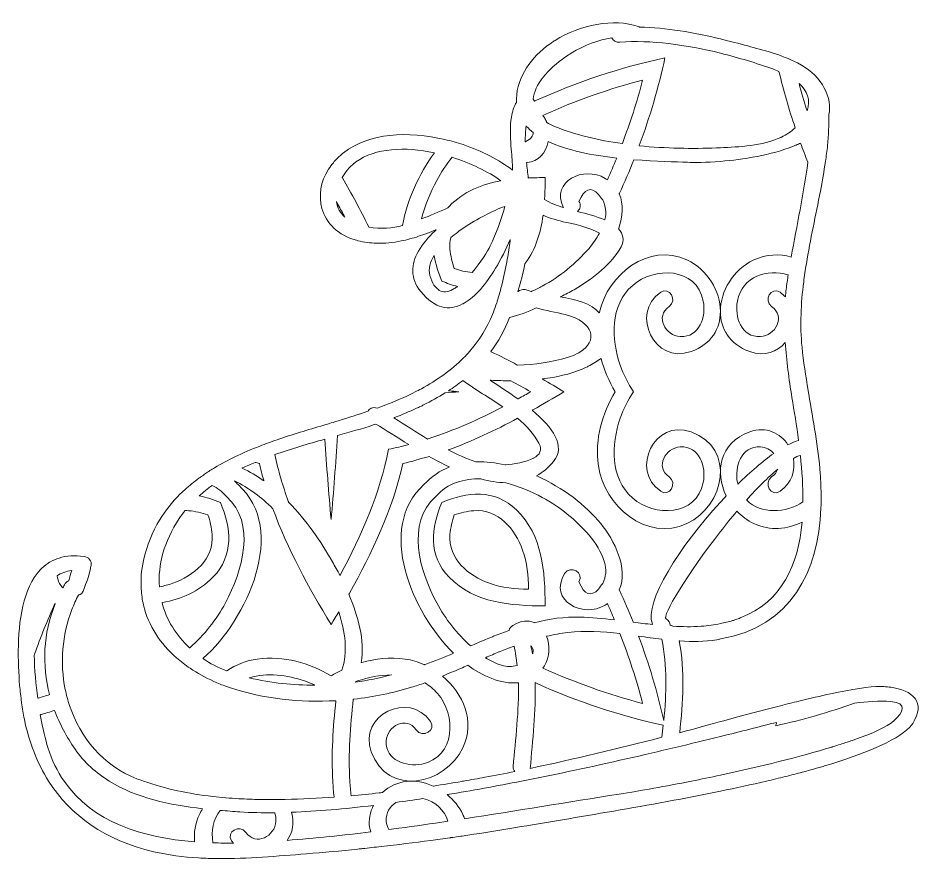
# Model space of a CAD drawing. Header units: inches. Extents: x -812 to 7891, y -3575 to 2748.
# Drawn here: x 4619.2 to 5089.5, y -445.3 to -10.3 of the extents above; entities that cross this region are included whole.
import ezdxf

# ---------------------------------------------------------------- set-up
doc = ezdxf.new("R2010")
doc.units = ezdxf.units.IN
doc.header["$MEASUREMENT"] = 0
doc.layers.add('Layer 1', color=7, linetype='Continuous')

# ---------------------------------------------------------------- blocks, each defined once
blk = doc.blocks.new('block 36')
at = {"layer": 'Layer 1', "lineweight": 0}
for points, knots in [([(4877.07, -264.74), (4865.83, -253.72), (4851.53, -255.36), (4838.44, -260.92), (4832.88, -274.01), (4831.24, -288.3), (4842.26, -299.55), (4855.63, -313.2), (4873.92, -314.22), (4891.97, -314.45), (4891.74, -296.4), (4890.72, -278.11), (4877.07, -264.74)], [0, 0, 0, 0, 1, 1, 1, 2, 2, 2, 3, 3, 3, 4, 4, 4, 4]), ([(4842.68, -277.42), (4842.97, -273.92), (4843.76, -270.58), (4844.88, -267.36), (4848.1, -266.24), (4851.45, -265.45), (4854.94, -265.16), (4867.78, -264.11), (4876.38, -274.72), (4880.26, -285.61), (4882.54, -292.01), (4883.19, -298.91), (4883.36, -305.84), (4876.43, -305.67), (4869.53, -305.02), (4863.13, -302.74), (4852.25, -298.86), (4841.63, -290.26), (4842.68, -277.42)], [0, 0, 0, 0, 1, 1, 1, 2, 2, 2, 3, 3, 3, 4, 4, 4, 5, 5, 5, 6, 6, 6, 6])]:
    blk.add_open_spline(points, degree=3, knots=knots, dxfattribs=at)
blk = doc.blocks.new('block 37')
at = {"layer": 'Layer 1', "lineweight": 0}
for points, knots in [([(5072.52, -356.79), (5070.31, -356.38), (5067.9, -356.13), (5065.31, -356.1), (5059.92, -356.04), (5050.6, -357.58), (5039.67, -359.92), (5034.45, -361.04), (5028.87, -362.33), (5023.15, -363.72), (5020.03, -364.48), (5016.87, -365.27), (5013.72, -366.07), (5002.71, -368.86), (4991.78, -371.81), (4982.61, -374.32), (4972.98, -376.96), (4965.28, -379.11), (4961.56, -380.05), (4963.35, -364.27), (4964.3, -348.19), (4961.31, -332.55), (4961.41, -332.56), (4961.51, -332.56), (4961.61, -332.57), (4968, -332.97), (4974.39, -332.91), (4980.78, -331.93), (4981.26, -331.85), (4981.7, -331.74), (4982.15, -331.64), (4982.3, -331.61), (4982.45, -331.58), (4982.61, -331.55), (5019.49, -325.08), (5033.24, -296.59), (5034.63, -263.84), (5034.83, -259.29), (5034.79, -254.67), (5034.53, -250.01), (5034.46, -248.67), (5034.42, -247.34), (5034.31, -245.99), (5033.21, -232.17), (5030.64, -218.53), (5028.34, -204.85), (5028.23, -204.21), (5028.12, -203.56), (5028.02, -202.91), (5026.78, -195.47), (5025.63, -188.01), (5024.87, -180.51), (5023.73, -169.28), (5024.3, -158.05), (5025.72, -146.83), (5026.12, -143.69), (5026.59, -140.56), (5027.1, -137.42), (5029.15, -124.85), (5031.95, -112.31), (5034.35, -99.82), (5035.34, -94.68), (5036.24, -89.56), (5037, -84.44), (5037.4, -81.73), (5037.78, -79.02), (5038.08, -76.31), (5038.68, -70.85), (5038.69, -65.56), (5038.76, -60.09), (5039.69, -56.09), (5039.01, -51.48), (5036.18, -46.18), (5035.94, -45.72), (5035.71, -45.26), (5035.43, -44.8), (5032.56, -39.92), (5027.9, -36.32), (5022.54, -33.51), (5014.33, -29.21), (5004.48, -26.8), (4996.81, -24.73), (4992.19, -23.48), (4987.44, -22.25), (4982.61, -21.09), (4968.93, -17.82), (4954.59, -15.2), (4940.76, -14.91), (4940.57, -14.82), (4940.44, -14.68), (4940.18, -14.6), (4927.32, -10.34), (4910.21, -13.59), (4897.05, -21.85), (4896.5, -22.19), (4895.96, -22.55), (4895.42, -22.92), (4895.11, -23.13), (4894.81, -23.34), (4894.5, -23.56), (4884.65, -30.51), (4877.53, -40.42), (4877.04, -52.09), (4877.03, -52.39), (4877.06, -52.68), (4877.07, -52.97), (4877.08, -53.28), (4877.08, -53.59), (4877.09, -53.9), (4875.73, -56.04), (4874.92, -58.66), (4874.46, -61.51), (4873.7, -66.19), (4873.89, -71.45), (4874.25, -76.3), (4874.41, -78.44), (4874.59, -80.51), (4874.74, -82.38), (4874.85, -83.66), (4874.94, -84.86), (4874.98, -85.94), (4875.02, -86.85), (4875.04, -87.72), (4875.07, -88.62), (4875.07, -88.74), (4875.08, -88.86), (4875.08, -88.98), (4868.06, -83.61), (4859.1, -79.03), (4849.43, -75.78), (4846.37, -74.75), (4843.23, -73.85), (4840.06, -73.11), (4820.99, -68.62), (4800.71, -69.63), (4787.61, -79.95), (4787.36, -80.15), (4787.11, -80.35), (4786.87, -80.55), (4786.68, -80.71), (4786.5, -80.87), (4786.32, -81.03), (4784.88, -82.26), (4783.55, -83.63), (4782.32, -85.12), (4781.45, -86.17), (4780.62, -87.26), (4779.87, -88.44), (4775.61, -95.12), (4774.63, -102.37), (4776.44, -108.74), (4778.6, -116.39), (4784.79, -122.73), (4794.21, -125.25), (4794.45, -125.31), (4794.67, -125.4), (4794.92, -125.46), (4798.21, -126.26), (4801.42, -126.64), (4804.59, -126.75), (4808.95, -126.89), (4813.2, -126.45), (4817.38, -125.61), (4820.41, -124.99), (4823.42, -124.19), (4826.4, -123.21), (4829.32, -122.25), (4832.22, -121.17), (4835.11, -120), (4835.26, -119.94), (4835.42, -119.88), (4835.57, -119.82), (4835.38, -119.99), (4835.21, -120.17), (4835.02, -120.34), (4831.43, -123.66), (4828.43, -127.19), (4826.37, -130.83), (4822.49, -137.69), (4822.02, -144.92), (4827.56, -151.78), (4834.88, -160.84), (4842.29, -161.81), (4849.19, -158.22), (4849.29, -158.17), (4849.39, -158.12), (4849.48, -158.07), (4849.65, -157.98), (4849.82, -157.88), (4849.98, -157.79), (4852.9, -156.12), (4855.72, -153.65), (4858.39, -150.64), (4861.21, -147.46), (4863.87, -143.71), (4866.3, -139.67), (4869.15, -134.95), (4871.7, -129.86), (4873.85, -124.9), (4873.83, -125.1), (4873.8, -125.31), (4873.77, -125.51), (4873.39, -128.66), (4872.89, -131.8), (4872.35, -134.96), (4871.61, -139.22), (4870.72, -143.5), (4869.64, -147.82), (4868.9, -150.8), (4868.08, -153.8), (4867.15, -156.84), (4867.07, -157.1), (4866.97, -157.34), (4866.89, -157.6), (4865.81, -160.97), (4864.56, -164.15), (4863.12, -167.15), (4861.01, -171.53), (4858.51, -175.5), (4855.72, -179.16), (4853.83, -181.63), (4851.81, -183.95), (4849.65, -186.12), (4843.33, -192.48), (4835.93, -197.66), (4827.85, -202.03), (4826.77, -202.61), (4825.69, -203.18), (4824.6, -203.73), (4823.18, -204.46), (4821.74, -205.17), (4820.27, -205.84), (4815.33, -208.13), (4810.21, -210.18), (4804.99, -212.08), (4803.88, -211.67), (4802.84, -211.74), (4801.98, -212.11), (4801.91, -212.14), (4801.83, -212.18), (4801.76, -212.23), (4801.12, -212.56), (4800.6, -213.07), (4800.26, -213.69), (4800.24, -213.71), (4800.23, -213.73), (4800.22, -213.75), (4795.18, -215.47), (4790.09, -217.06), (4785, -218.6), (4782.47, -219.37), (4779.95, -220.13), (4777.44, -220.88), (4769.11, -223.36), (4760.91, -225.79), (4753.18, -228.45), (4750.18, -229.48), (4747.19, -230.59), (4744.23, -231.74), (4739.84, -233.45), (4735.52, -235.3), (4731.32, -237.33), (4727.73, -239.07), (4724.24, -240.94), (4720.88, -242.96), (4719.25, -243.93), (4717.65, -244.95), (4716.09, -246), (4715.4, -246.46), (4714.72, -246.94), (4714.04, -247.42), (4713.8, -247.57), (4713.57, -247.74), (4713.34, -247.92), (4712.75, -248.34), (4712.17, -248.77), (4711.6, -249.2), (4711.47, -249.29), (4711.34, -249.39), (4711.22, -249.5), (4710.61, -249.96), (4710.01, -250.42), (4709.42, -250.9), (4709.32, -250.99), (4709.22, -251.07), (4709.12, -251.15), (4708.6, -251.56), (4708.09, -251.99), (4707.59, -252.42), (4706.83, -253.07), (4706.09, -253.72), (4705.37, -254.39), (4705, -254.72), (4704.64, -255.06), (4704.29, -255.4), (4703.84, -255.81), (4703.39, -256.24), (4702.95, -256.68), (4698.92, -260.68), (4695.35, -265.12), (4692.36, -270.05), (4688.62, -276.18), (4685.74, -283.05), (4684.04, -290.86), (4682.92, -296.04), (4682.61, -300.96), (4682.89, -305.66), (4683.05, -308.5), (4683.42, -311.27), (4684.05, -313.92), (4686.59, -324.73), (4692.76, -333.93), (4701.18, -341.31), (4703.37, -343.23), (4705.69, -345.04), (4708.16, -346.7), (4711.99, -349.29), (4716.13, -351.56), (4720.49, -353.5), (4722.6, -354.44), (4724.74, -355.33), (4726.93, -356.12), (4727.64, -356.37), (4728.38, -356.58), (4729.1, -356.82), (4746.08, -362.54), (4765.02, -364.53), (4783.62, -363.46), (4782.13, -377.27), (4781.22, -391.22), (4782.03, -405.09), (4782.18, -407.79), (4782.38, -410.49), (4782.68, -413.18), (4782.68, -413.21), (4782.69, -413.23), (4782.71, -413.25), (4782.72, -413.27), (4782.74, -413.29), (4782.74, -413.32), (4774.47, -413.9), (4765.97, -414.35), (4757.39, -414.53), (4753.05, -414.63), (4748.69, -414.65), (4744.32, -414.57), (4740.68, -414.51), (4737.03, -414.37), (4733.39, -414.17), (4728.87, -413.92), (4724.37, -413.55), (4719.91, -413.04), (4707.57, -411.64), (4695.51, -409.14), (4684.14, -405.09), (4682.98, -404.68), (4681.82, -404.28), (4680.68, -403.84), (4662.94, -396.92), (4651.31, -382.59), (4645.79, -365.95), (4644.89, -363.24), (4644.13, -360.49), (4643.56, -357.67), (4640.79, -344.01), (4641.91, -329.42), (4646.98, -316.34), (4647.98, -313.77), (4649.08, -311.24), (4650.39, -308.8), (4650.44, -308.79), (4650.5, -308.78), (4650.55, -308.76), (4650.84, -308.7), (4651.11, -308.6), (4651.36, -308.46), (4651.41, -308.44), (4651.46, -308.41), (4651.51, -308.38), (4652.07, -308.05), (4652.53, -307.54), (4652.82, -306.8), (4654.94, -301.31), (4655.38, -300.2), (4656.44, -295.69), (4656.6, -295.01), (4656.77, -294.26), (4656.97, -293.4), (4657.47, -291.22), (4655.4, -289.07), (4653.33, -288.81), (4648.37, -288.16), (4644.13, -288.52), (4640.47, -289.65), (4638.75, -290.18), (4637.14, -290.89), (4635.67, -291.75), (4635.52, -291.83), (4635.38, -291.92), (4635.24, -292.01), (4635.03, -292.14), (4634.82, -292.28), (4634.62, -292.42), (4634.58, -292.44), (4634.55, -292.46), (4634.53, -292.48), (4633.09, -293.43), (4631.78, -294.56), (4630.58, -295.83), (4621.71, -305.27), (4619.36, -322.29), (4619.25, -337.74), (4619.2, -345.1), (4619.65, -352.1), (4620.16, -357.75), (4620.29, -359.24), (4620.5, -360.68), (4620.68, -362.14), (4620.77, -362.95), (4620.85, -363.77), (4620.96, -364.57), (4621.36, -367.44), (4621.83, -370.26), (4622.4, -373.01), (4624.89, -385.01), (4629.07, -395.75), (4634.98, -405.09), (4646.33, -422.99), (4664.15, -435.65), (4689.34, -441.6), (4696.93, -443.39), (4704.7, -444.33), (4712.54, -444.8), (4715.88, -445.01), (4719.23, -445.13), (4722.59, -445.15), (4737.95, -445.29), (4753.44, -443.88), (4768.36, -442.71), (4777.28, -442.01), (4786.18, -441.17), (4795.06, -440.24), (4795.83, -440.16), (4796.61, -440.08), (4797.39, -439.99), (4800.61, -439.65), (4803.82, -439.29), (4807.04, -438.93), (4815.62, -437.96), (4824.19, -436.9), (4832.75, -435.75), (4836.03, -435.3), (4839.31, -434.86), (4842.59, -434.39), (4842.79, -434.36), (4843, -434.33), (4843.2, -434.31), (4843.53, -434.27), (4843.85, -434.22), (4844.18, -434.17), (4846.75, -433.8), (4849.32, -433.45), (4851.89, -433.06), (4860.16, -431.82), (4868.42, -430.52), (4876.69, -429.11), (4907.02, -423.99), (4946.29, -417.76), (4982.61, -410.29), (4990.75, -408.62), (4998.73, -406.89), (5006.44, -405.09), (5009.75, -404.32), (5013.01, -403.53), (5016.2, -402.73), (5019.2, -401.98), (5022.14, -401.22), (5025.02, -400.46), (5026.01, -400.2), (5026.99, -399.93), (5027.97, -399.67), (5029.92, -399.13), (5031.84, -398.59), (5033.72, -398.05), (5034.67, -397.78), (5035.6, -397.51), (5036.52, -397.23), (5056.86, -391.2), (5072.85, -384.55), (5080.66, -377.25), (5089.45, -366.03), (5083.93, -358.93), (5072.52, -356.79)], [0, 0, 0, 0, 1, 1, 1, 2, 2, 2, 3, 3, 3, 4, 4, 4, 5, 5, 5, 6, 6, 6, 7, 7, 7, 8, 8, 8, 9, 9, 9, 10, 10, 10, 11, 11, 11, 12, 12, 12, 13, 13, 13, 14, 14, 14, 15, 15, 15, 16, 16, 16, 17, 17, 17, 18, 18, 18, 19, 19, 19, 20, 20, 20, 21, 21, 21, 22, 22, 22, 23, 23, 23, 24, 24, 24, 25, 25, 25, 26, 26, 26, 27, 27, 27, 28, 28, 28, 29, 29, 29, 30, 30, 30, 31, 31, 31, 32, 32, 32, 33, 33, 33, 34, 34, 34, 35, 35, 35, 36, 36, 36, 37, 37, 37, 38, 38, 38, 39, 39, 39, 40, 40, 40, 41, 41, 41, 42, 42, 42, 43, 43, 43, 44, 44, 44, 45, 45, 45, 46, 46, 46, 47, 47, 47, 48, 48, 48, 49, 49, 49, 50, 50, 50, 51, 51, 51, 52, 52, 52, 53, 53, 53, 54, 54, 54, 55, 55, 55, 56, 56, 56, 57, 57, 57, 58, 58, 58, 59, 59, 59, 60, 60, 60, 61, 61, 61, 62, 62, 62, 63, 63, 63, 64, 64, 64, 65, 65, 65, 66, 66, 66, 67, 67, 67, 68, 68, 68, 69, 69, 69, 70, 70, 70, 71, 71, 71, 72, 72, 72, 73, 73, 73, 74, 74, 74, 75, 75, 75, 76, 76, 76, 77, 77, 77, 78, 78, 78, 79, 79, 79, 80, 80, 80, 81, 81, 81, 82, 82, 82, 83, 83, 83, 84, 84, 84, 85, 85, 85, 86, 86, 86, 87, 87, 87, 88, 88, 88, 89, 89, 89, 90, 90, 90, 91, 91, 91, 92, 92, 92, 93, 93, 93, 94, 94, 94, 95, 95, 95, 96, 96, 96, 97, 97, 97, 98, 98, 98, 99, 99, 99, 100, 100, 100, 101, 101, 101, 102, 102, 102, 103, 103, 103, 104, 104, 104, 105, 105, 105, 106, 106, 106, 107, 107, 107, 108, 108, 108, 109, 109, 109, 110, 110, 110, 111, 111, 111, 112, 112, 112, 113, 113, 113, 114, 114, 114, 115, 115, 115, 116, 116, 116, 117, 117, 117, 118, 118, 118, 119, 119, 119, 120, 120, 120, 121, 121, 121, 122, 122, 122, 123, 123, 123, 124, 124, 124, 125, 125, 125, 126, 126, 126, 127, 127, 127, 128, 128, 128, 129, 129, 129, 130, 130, 130, 131, 131, 131, 132, 132, 132, 133, 133, 133, 134, 134, 134, 135, 135, 135, 136, 136, 136, 137, 137, 137, 138, 138, 138, 139, 139, 139, 140, 140, 140, 141, 141, 141, 142, 142, 142, 143, 143, 143, 144, 144, 144, 145, 145, 145, 146, 146, 146, 147, 147, 147, 148, 148, 148, 149, 149, 149, 150, 150, 150, 151, 151, 151, 152, 152, 152, 153, 153, 153, 154, 154, 154, 155, 155, 155, 156, 156, 156, 157, 157, 157, 158, 158, 158, 159, 159, 159, 160, 160, 160, 161, 161, 161, 162, 162, 162, 163, 163, 163, 164, 164, 164, 164]), ([(4902.52, -30.34), (4903.47, -29.68), (4904.44, -29.05), (4905.42, -28.45), (4912.16, -24.34), (4919.68, -21.38), (4926.45, -20.57), (4927.13, -21.93), (4928.57, -22.95), (4930.63, -22.77), (4946.38, -21.49), (4965.08, -24.15), (4982.61, -28.45), (4992.21, -30.81), (5001.48, -33.65), (5009.7, -36.62), (5010.8, -37.01), (5011.87, -37.44), (5012.92, -37.88), (5015.28, -47.74), (5018.07, -57.47), (5021.32, -67.06), (5019.26, -69.02), (5016.84, -70.6), (5014.19, -71.87), (5014.08, -71.92), (5013.97, -71.97), (5013.85, -72.02), (5004.43, -76.4), (4992.2, -76.97), (4982.61, -77.36), (4981.93, -77.39), (4981.25, -77.41), (4980.6, -77.44), (4968.22, -77.97), (4954.37, -77.75), (4940.59, -76.35), (4940.61, -76.31), (4940.62, -76.26), (4940.64, -76.22), (4946.14, -61.42), (4950.58, -46.27), (4953.93, -30.84), (4930.79, -35.86), (4908.32, -43.35), (4886.67, -53.14), (4886.58, -53.18), (4886.48, -53.22), (4886.39, -53.26), (4886.22, -52.92), (4886, -52.61), (4885.72, -52.31), (4886.31, -44.86), (4893.38, -36.59), (4902.52, -30.34)], [0, 0, 0, 0, 1, 1, 1, 2, 2, 2, 3, 3, 3, 4, 4, 4, 5, 5, 5, 6, 6, 6, 7, 7, 7, 8, 8, 8, 9, 9, 9, 10, 10, 10, 11, 11, 11, 12, 12, 12, 13, 13, 13, 14, 14, 14, 15, 15, 15, 16, 16, 16, 17, 17, 17, 18, 18, 18, 18]), ([(4891.51, -61.78), (4891.27, -61.38), (4891.01, -61.01), (4890.75, -60.64), (4907.46, -53.08), (4924.72, -46.99), (4942.39, -42.38), (4939.49, -53.48), (4935.94, -64.4), (4931.88, -75.14), (4931.86, -75.18), (4931.85, -75.22), (4931.83, -75.26), (4919.42, -73.49), (4907.34, -70.69), (4896.78, -66.33), (4895.26, -65.71), (4893.93, -65.03), (4892.75, -64.31), (4892.69, -64.17), (4892.63, -64.02), (4892.57, -63.88), (4892.27, -63.17), (4891.93, -62.46), (4891.51, -61.78)], [0, 0, 0, 0, 1, 1, 1, 2, 2, 2, 3, 3, 3, 4, 4, 4, 5, 5, 5, 6, 6, 6, 7, 7, 7, 8, 8, 8, 8]), ([(5027.44, -58.2), (5025.96, -53.53), (5024.58, -48.83), (5023.32, -44.1), (5027.52, -47.88), (5029.52, -52.55), (5027.44, -58.2)], [0, 0, 0, 0, 1, 1, 1, 2, 2, 2, 2]), ([(4885.73, -69.48), (4885.77, -71.21), (4884.5, -72.77), (4881.92, -74.2), (4881.84, -74.25), (4881.75, -74.29), (4881.67, -74.34), (4881.63, -71.39), (4881.73, -68.58), (4882.06, -66.08), (4882.13, -66.16), (4882.2, -66.24), (4882.28, -66.31), (4883.29, -67.44), (4884.46, -68.49), (4885.73, -69.48)], [0, 0, 0, 0, 1, 1, 1, 2, 2, 2, 3, 3, 3, 4, 4, 4, 5, 5, 5, 5]), ([(4924.13, -94.02), (4923.76, -93.76), (4923.38, -93.5), (4922.98, -93.26), (4911.98, -86.46), (4894.76, -94.83), (4901.29, -108.08), (4901.33, -108.17), (4901.38, -108.25), (4901.42, -108.34), (4897.94, -107.26), (4894.61, -105.95), (4891.6, -104.14), (4891.61, -104.04), (4891.61, -103.94), (4891.62, -103.84), (4891.84, -100.18), (4891.93, -96.48), (4891.97, -92.79), (4889.14, -92.83), (4886.29, -92.9), (4883.47, -93.02), (4883.38, -93.02), (4883.29, -93.03), (4883.2, -93.03), (4882.88, -90.41), (4882.57, -87.7), (4882.31, -84.96), (4882.31, -84.96), (4882.58, -84.96), (4882.58, -84.96), (4888.27, -84.83), (4892.33, -80), (4893.53, -74.15), (4903.4, -78.8), (4916.4, -81.31), (4928.95, -82.72), (4927.41, -86.51), (4925.82, -90.28), (4924.13, -94.02)], [0, 0, 0, 0, 1, 1, 1, 2, 2, 2, 3, 3, 3, 4, 4, 4, 5, 5, 5, 6, 6, 6, 7, 7, 7, 8, 8, 8, 9, 9, 9, 10, 10, 10, 11, 11, 11, 12, 12, 12, 13, 13, 13, 13]), ([(5021.82, -75.97), (5022.59, -75.64), (5023.35, -75.29), (5024.09, -74.94), (5024.09, -74.94), (5024.1, -74.95), (5024.1, -74.95), (5025.3, -78.26), (5026.58, -81.55), (5027.9, -84.84), (5025.7, -101.3), (5022.17, -117.56), (5019.27, -133.94), (5013.1, -132.16), (5006.42, -132.37), (4999.89, -135.45), (4989.23, -140.46), (4982.61, -151.62), (4982.61, -162.08), (4982.61, -170.77), (4987.18, -178.99), (4997.78, -182.82), (5005.45, -185.58), (5012.03, -182.92), (5016.17, -178.07), (5016.79, -187.56), (5018.09, -197.03), (5019.67, -206.6), (5020.81, -213.59), (5022.05, -221.1), (5023.07, -228.82), (5023.08, -228.84), (5023.08, -228.85), (5023.08, -228.87), (5021.42, -229.28), (5019.57, -230.05), (5017.6, -231.05), (5017.6, -231.05), (5017.6, -231.04), (5017.6, -231.04), (5013.65, -225.04), (5006.39, -221.32), (4997.78, -224.43), (4982.09, -230.09), (4979.66, -245.35), (4985.64, -257.55), (4984.62, -258.62), (4983.61, -259.7), (4982.61, -260.8), (4961.67, -283.67), (4943.01, -312.25), (4947.43, -323.91), (4947.44, -323.96), (4947.46, -324.01), (4947.48, -324.06), (4944.15, -323.7), (4940.83, -323.28), (4937.5, -322.86), (4937.48, -322.81), (4937.46, -322.76), (4937.44, -322.71), (4935.23, -317.2), (4932.88, -311.73), (4930.37, -306.33), (4930.33, -306.24), (4930.28, -306.17), (4930.23, -306.09), (4935.2, -295.22), (4927.75, -280.43), (4920.69, -271.74), (4913.16, -262.47), (4901, -253.23), (4887.57, -247.09), (4887.55, -247.08), (4887.53, -247.07), (4887.51, -247.06), (4890.66, -245.33), (4893.6, -242.96), (4896.25, -239.75), (4902.85, -231.77), (4895.7, -222.03), (4885.26, -213.19), (4885.34, -213.14), (4885.43, -213.1), (4885.51, -213.05), (4890.93, -209.99), (4896.3, -206.85), (4901.61, -203.62), (4897.91, -201.38), (4894.18, -199.17), (4890.44, -197), (4897.7, -196.13), (4904.74, -194.55), (4911.02, -191.89), (4911.52, -191.68), (4912.02, -191.47), (4912.5, -191.25), (4913.07, -190.99), (4913.63, -190.72), (4914.19, -190.44), (4916.54, -189.25), (4918.76, -187.89), (4920.83, -186.34), (4920.84, -186.36), (4920.84, -186.38), (4920.85, -186.4), (4922.44, -192.43), (4924.95, -198.16), (4928.1, -203.62), (4921.47, -215.13), (4917.56, -227.77), (4919.46, -241.96), (4922.2, -262.4), (4944.51, -281.59), (4965.33, -271.8), (4984.85, -262.62), (4990.81, -232.86), (4967.44, -224.43), (4948.38, -217.56), (4935.74, -243.97), (4951.75, -255.12), (4956.3, -258.29), (4960.59, -250.85), (4956.08, -247.71), (4948.64, -242.53), (4954.15, -232.61), (4961.85, -232.18), (4971.85, -231.63), (4975.38, -242.59), (4973.77, -250.5), (4970.16, -268.26), (4948.33, -268.42), (4937.22, -258.66), (4925.29, -248.19), (4926.13, -231.03), (4930.79, -217.33), (4932.44, -212.48), (4934.83, -207.94), (4937.64, -203.62), (4934.83, -199.31), (4932.44, -194.76), (4930.79, -189.92), (4926.13, -176.22), (4925.29, -159.05), (4937.22, -148.59), (4948.33, -138.83), (4970.16, -138.98), (4973.77, -156.74), (4975.38, -164.66), (4971.85, -175.62), (4961.85, -175.07), (4954.15, -174.64), (4948.64, -164.72), (4956.08, -159.54), (4960.59, -156.4), (4956.3, -148.96), (4951.75, -152.13), (4935.74, -163.27), (4948.38, -189.69), (4967.44, -182.82), (4978.04, -178.99), (4982.61, -170.77), (4982.61, -162.08), (4982.61, -151.62), (4975.99, -140.46), (4965.33, -135.45), (4945.49, -126.11), (4924.33, -143.13), (4920.02, -162.44), (4919.99, -162.58), (4919.96, -162.73), (4919.93, -162.87), (4915.85, -157.81), (4907.75, -155.92), (4899.65, -154.57), (4899.75, -154.52), (4899.84, -154.48), (4899.94, -154.43), (4901.15, -153.86), (4902.35, -153.27), (4903.55, -152.64), (4904.67, -152.06), (4905.78, -151.46), (4906.87, -150.83), (4917.12, -144.99), (4926.34, -137.28), (4931.26, -128.72), (4933.24, -125.25), (4932.19, -121.87), (4929.92, -119.29), (4929.96, -119.17), (4930, -119.05), (4930.04, -118.93), (4932.1, -112.85), (4932.68, -106.52), (4930.23, -101.16), (4930.28, -101.08), (4930.33, -101.01), (4930.37, -100.92), (4933.03, -95.19), (4935.51, -89.4), (4937.84, -83.56), (4949.34, -84.45), (4959.64, -84.61), (4965.53, -84.92), (4969.16, -85.1), (4975.34, -85), (4982.61, -84.41), (4994.38, -83.45), (5008.98, -81.15), (5020.41, -76.55), (5020.88, -76.36), (5021.35, -76.17), (5021.82, -75.97)], [0, 0, 0, 0, 1, 1, 1, 2, 2, 2, 3, 3, 3, 4, 4, 4, 5, 5, 5, 6, 6, 6, 7, 7, 7, 8, 8, 8, 9, 9, 9, 10, 10, 10, 11, 11, 11, 12, 12, 12, 13, 13, 13, 14, 14, 14, 15, 15, 15, 16, 16, 16, 17, 17, 17, 18, 18, 18, 19, 19, 19, 20, 20, 20, 21, 21, 21, 22, 22, 22, 23, 23, 23, 24, 24, 24, 25, 25, 25, 26, 26, 26, 27, 27, 27, 28, 28, 28, 29, 29, 29, 30, 30, 30, 31, 31, 31, 32, 32, 32, 33, 33, 33, 34, 34, 34, 35, 35, 35, 36, 36, 36, 37, 37, 37, 38, 38, 38, 39, 39, 39, 40, 40, 40, 41, 41, 41, 42, 42, 42, 43, 43, 43, 44, 44, 44, 45, 45, 45, 46, 46, 46, 47, 47, 47, 48, 48, 48, 49, 49, 49, 50, 50, 50, 51, 51, 51, 52, 52, 52, 53, 53, 53, 54, 54, 54, 55, 55, 55, 56, 56, 56, 57, 57, 57, 58, 58, 58, 59, 59, 59, 60, 60, 60, 61, 61, 61, 62, 62, 62, 63, 63, 63, 64, 64, 64, 65, 65, 65, 66, 66, 66, 67, 67, 67, 68, 68, 68, 69, 69, 69, 70, 70, 70, 71, 71, 71, 71]), ([(4793.16, -85.39), (4793.19, -85.37), (4793.22, -85.34), (4793.25, -85.32), (4793.5, -85.12), (4793.75, -84.92), (4794.01, -84.74), (4803.99, -77.39), (4819.48, -76.79), (4834.63, -79.96), (4826.73, -90.95), (4820.34, -104.46), (4818.15, -117.61), (4818.15, -117.64), (4818.14, -117.66), (4818.14, -117.69), (4813.2, -119.08), (4806.72, -119.47), (4800.72, -118.5), (4800.69, -118.43), (4800.65, -118.37), (4800.62, -118.3), (4796.41, -109.7), (4791.83, -101.25), (4786.97, -92.94), (4786.95, -92.9), (4786.92, -92.86), (4786.9, -92.82), (4788.54, -89.85), (4790.66, -87.39), (4793.16, -85.39)], [0, 0, 0, 0, 1, 1, 1, 2, 2, 2, 3, 3, 3, 4, 4, 4, 5, 5, 5, 6, 6, 6, 7, 7, 7, 8, 8, 8, 9, 9, 9, 10, 10, 10, 10]), ([(4842.26, -107.7), (4842.01, -107.96), (4841.8, -108.21), (4841.56, -108.47), (4841.54, -108.49), (4841.52, -108.52), (4841.5, -108.54), (4837.01, -110.52), (4832.52, -112.45), (4827.97, -114.22), (4827.97, -114.21), (4827.98, -114.19), (4827.98, -114.18), (4829.76, -107.1), (4832.67, -100.21), (4835.79, -94.38), (4838.08, -90.1), (4840.78, -86.1), (4843.76, -82.33), (4853.37, -85.31), (4862.33, -89.63), (4869.02, -94.47), (4859.14, -96.24), (4849.9, -99.91), (4842.26, -107.7)], [0, 0, 0, 0, 1, 1, 1, 2, 2, 2, 3, 3, 3, 4, 4, 4, 5, 5, 5, 6, 6, 6, 7, 7, 7, 8, 8, 8, 8]), ([(4922.8, -114.69), (4918.35, -112.83), (4913.49, -111.61), (4908.66, -110.36), (4908.72, -110.31), (4908.78, -110.25), (4908.84, -110.19), (4910.08, -108.98), (4910.61, -107.14), (4909.43, -105.22), (4912.2, -98.49), (4915.57, -97.25), (4919.54, -101.51), (4920.27, -102.47), (4920.99, -103.44), (4921.72, -104.4), (4923.23, -107.6), (4923.7, -111), (4922.86, -114.44), (4922.84, -114.52), (4922.82, -114.61), (4922.8, -114.69)], [0, 0, 0, 0, 1, 1, 1, 2, 2, 2, 3, 3, 3, 4, 4, 4, 5, 5, 5, 6, 6, 6, 7, 7, 7, 7]), ([(4788.25, -113.3), (4785.89, -111.24), (4784.29, -108.58), (4783.89, -105.21), (4784.01, -105.42), (4784.13, -105.64), (4784.24, -105.85), (4785.49, -108.11), (4786.71, -110.37), (4787.91, -112.65), (4788.02, -112.87), (4788.14, -113.08), (4788.25, -113.3)], [0, 0, 0, 0, 1, 1, 1, 2, 2, 2, 3, 3, 3, 4, 4, 4, 4]), ([(4871.01, -107.7), (4869.22, -114.73), (4866.49, -121.55), (4863.49, -128.14), (4862.24, -130.83), (4858.56, -136.72), (4854.09, -141.95), (4850.91, -141.62), (4847.84, -140.92), (4844.88, -139.89), (4843.76, -136.67), (4842.97, -133.32), (4842.68, -129.83), (4842.51, -127.72), (4842.68, -125.75), (4843.08, -123.88), (4843.08, -123.87), (4843.09, -123.85), (4843.09, -123.84), (4844.25, -122.87), (4845.48, -121.92), (4846.74, -120.99), (4847.73, -120.25), (4848.76, -119.53), (4849.8, -118.82), (4856.78, -114.12), (4864.62, -110.16), (4871.01, -107.7)], [0, 0, 0, 0, 1, 1, 1, 2, 2, 2, 3, 3, 3, 4, 4, 4, 5, 5, 5, 6, 6, 6, 7, 7, 7, 8, 8, 8, 9, 9, 9, 9]), ([(4881.81, -136.98), (4887.14, -129.63), (4889.64, -121.19), (4890.83, -112.33), (4894.54, -113.95), (4898.5, -115.04), (4902.88, -115.99), (4905.11, -116.46), (4915.04, -118.52), (4919.97, -121.63), (4918.49, -124.42), (4916.72, -127.04), (4914.62, -129.44), (4907.73, -137.33), (4899.65, -144.02), (4890.39, -148.98), (4888.69, -149.89), (4886.89, -150.78), (4885.04, -151.63), (4884.94, -151.67), (4884.85, -151.72), (4884.75, -151.76), (4884.01, -151.54), (4883.32, -151.31), (4882.66, -151.05), (4881.25, -150.49), (4879.9, -150.63), (4878.83, -151.15), (4878.79, -151.17), (4878.75, -151.19), (4878.71, -151.22), (4878.49, -151.33), (4878.29, -151.46), (4878.1, -151.6), (4878.01, -151.67), (4877.92, -151.74), (4877.83, -151.82), (4879.22, -147.09), (4880.44, -142.29), (4881.47, -137.45), (4881.59, -137.29), (4881.7, -137.14), (4881.81, -136.98)], [0, 0, 0, 0, 1, 1, 1, 2, 2, 2, 3, 3, 3, 4, 4, 4, 5, 5, 5, 6, 6, 6, 7, 7, 7, 8, 8, 8, 9, 9, 9, 10, 10, 10, 11, 11, 11, 12, 12, 12, 13, 13, 13, 14, 14, 14, 14]), ([(4844.85, -150.28), (4844.55, -150.45), (4844.24, -150.6), (4843.95, -150.75), (4841.5, -151.98), (4839.15, -152.31), (4837.13, -151.23), (4836.52, -150.66), (4835.89, -150.1), (4835.31, -149.45), (4834.97, -149.15), (4834.69, -148.8), (4834.37, -148.48), (4833.56, -147.2), (4832.86, -145.54), (4832.29, -143.4), (4831.41, -140.07), (4832.36, -136.57), (4834.54, -133.09), (4834.54, -133.09), (4834.57, -133.3), (4834.57, -133.3), (4835.24, -137.68), (4836.63, -142.07), (4838.44, -146.33), (4841.11, -147.47), (4843.83, -148.42), (4846.57, -149.16), (4845.99, -149.57), (4845.42, -149.94), (4844.85, -150.28)], [0, 0, 0, 0, 1, 1, 1, 2, 2, 2, 3, 3, 3, 4, 4, 4, 5, 5, 5, 6, 6, 6, 7, 7, 7, 8, 8, 8, 9, 9, 9, 10, 10, 10, 10]), ([(5009.14, -159.54), (5016.58, -164.72), (5011.07, -174.64), (5003.37, -175.07), (4993.36, -175.62), (4989.84, -164.66), (4991.45, -156.74), (4994.13, -143.57), (5006.83, -140.1), (5017.75, -143.16), (5017.56, -144.35), (5017.35, -145.53), (5017.18, -146.72), (5016.8, -149.35), (5016.51, -151.96), (5016.29, -154.57), (5015.46, -153.7), (5014.54, -152.88), (5013.47, -152.13), (5008.91, -148.96), (5004.63, -156.4), (5009.14, -159.54)], [0, 0, 0, 0, 1, 1, 1, 2, 2, 2, 3, 3, 3, 4, 4, 4, 5, 5, 5, 6, 6, 6, 7, 7, 7, 7]), ([(4873.66, -165.21), (4878.26, -164), (4882.83, -162.31), (4887.29, -160.29), (4892.29, -161.54), (4897.41, -162.5), (4902.34, -163.73), (4917.4, -167.45), (4919.64, -177.48), (4909.36, -183.41), (4909.08, -183.58), (4908.78, -183.73), (4908.48, -183.89), (4907.03, -184.64), (4905.36, -185.32), (4903.47, -185.9), (4895.37, -188.35), (4886.56, -189.49), (4877.66, -189.89), (4877.6, -189.86), (4877.54, -189.83), (4877.48, -189.79), (4873.03, -187.41), (4868.55, -185.12), (4864.01, -182.94), (4863.95, -182.91), (4863.9, -182.89), (4863.84, -182.86), (4867.68, -177.66), (4870.93, -171.86), (4873.4, -165.28), (4873.49, -165.26), (4873.57, -165.23), (4873.66, -165.21)], [0, 0, 0, 0, 1, 1, 1, 2, 2, 2, 3, 3, 3, 4, 4, 4, 5, 5, 5, 6, 6, 6, 7, 7, 7, 8, 8, 8, 9, 9, 9, 10, 10, 10, 11, 11, 11, 11]), ([(4813.91, -216.98), (4817.79, -215.51), (4821.61, -213.93), (4825.34, -212.19), (4826.06, -211.87), (4826.78, -211.54), (4827.49, -211.19), (4827.99, -210.95), (4828.49, -210.71), (4828.99, -210.46), (4832.85, -208.54), (4836.6, -206.47), (4840.2, -204.21), (4840.24, -204.21), (4840.28, -204.2), (4840.32, -204.2), (4842.65, -203.99), (4844.99, -203.84), (4847.31, -203.62), (4845.52, -203.46), (4843.73, -203.33), (4841.93, -203.18), (4841.9, -203.18), (4841.86, -203.17), (4841.83, -203.17), (4844.41, -201.49), (4846.93, -199.74), (4849.32, -197.84), (4849.33, -197.85), (4849.35, -197.86), (4849.36, -197.87), (4855.73, -202.49), (4863.13, -206.73), (4870.01, -211.49), (4857.5, -217.97), (4844.67, -223.67), (4831.36, -227.99), (4831.28, -228.02), (4831.19, -228.04), (4831.11, -228.07), (4825.19, -224.57), (4819.44, -220.76), (4813.63, -217.09), (4813.72, -217.05), (4813.82, -217.02), (4813.91, -216.98)], [0, 0, 0, 0, 1, 1, 1, 2, 2, 2, 3, 3, 3, 4, 4, 4, 5, 5, 5, 6, 6, 6, 7, 7, 7, 8, 8, 8, 9, 9, 9, 10, 10, 10, 11, 11, 11, 12, 12, 12, 13, 13, 13, 14, 14, 14, 15, 15, 15, 15]), ([(4863.93, -197.71), (4867.26, -197.85), (4870.69, -197.93), (4874.13, -197.92), (4877.61, -199.77), (4881.07, -201.67), (4884.5, -203.62), (4882.36, -204.84), (4880.21, -206.03), (4878.04, -207.21), (4877.96, -207.26), (4877.87, -207.3), (4877.79, -207.35), (4872.91, -203.79), (4867.85, -200.5), (4863.45, -197.69), (4863.61, -197.7), (4863.77, -197.7), (4863.93, -197.71)], [0, 0, 0, 0, 1, 1, 1, 2, 2, 2, 3, 3, 3, 4, 4, 4, 5, 5, 5, 6, 6, 6, 6]), ([(4752.02, -236.17), (4760.58, -233.13), (4769.39, -230.57), (4777.91, -228.16), (4778.85, -242.05), (4779.88, -255.93), (4781.14, -269.79), (4782.46, -255.31), (4783.53, -240.81), (4784.5, -226.31), (4790.99, -224.48), (4797.25, -222.7), (4803, -220.82), (4803.46, -220.68), (4803.89, -220.52), (4804.33, -220.36), (4809.16, -223.24), (4814.99, -227.02), (4821.39, -230.93), (4817.93, -231.85), (4814.44, -232.68), (4810.91, -233.39), (4806.3, -256.37), (4797.03, -277.84), (4785.88, -298.46), (4785.83, -298.55), (4785.78, -298.65), (4785.73, -298.74), (4784.43, -296.23), (4783.12, -293.82), (4781.83, -291.54), (4775.94, -281.12), (4768.31, -270.09), (4759.17, -260.76), (4759.1, -260.58), (4759.04, -260.39), (4758.98, -260.21), (4756.15, -252.38), (4753.81, -244.36), (4752.02, -236.17)], [0, 0, 0, 0, 1, 1, 1, 2, 2, 2, 3, 3, 3, 4, 4, 4, 5, 5, 5, 6, 6, 6, 7, 7, 7, 8, 8, 8, 9, 9, 9, 10, 10, 10, 11, 11, 11, 12, 12, 12, 13, 13, 13, 13]), ([(4888.71, -230.27), (4890.64, -233.76), (4889.09, -236.2), (4886.1, -237.9), (4886.05, -237.94), (4885.99, -237.97), (4885.93, -237.99), (4881.96, -240.18), (4875.6, -241.12), (4871.5, -241.51), (4871.4, -241.49), (4871.29, -241.46), (4871.19, -241.44), (4866.25, -240.32), (4861.33, -239.74), (4856.56, -239.85), (4856.39, -239.85), (4856.21, -239.85), (4856.04, -239.86), (4851.05, -238.25), (4846.19, -235.91), (4841.71, -233.75), (4841.81, -233.71), (4841.9, -233.68), (4842, -233.64), (4854.24, -229.16), (4866.1, -223.56), (4877.69, -217.34), (4882.12, -221.11), (4885.99, -225.3), (4888.71, -230.27)], [0, 0, 0, 0, 1, 1, 1, 2, 2, 2, 3, 3, 3, 4, 4, 4, 5, 5, 5, 6, 6, 6, 7, 7, 7, 8, 8, 8, 9, 9, 9, 10, 10, 10, 10]), ([(5003.37, -232.18), (5006.09, -232.33), (5008.52, -233.68), (5010.22, -235.57), (5004.49, -239.59), (4998.13, -245.07), (4991.7, -251.39), (4991.62, -251.08), (4991.51, -250.82), (4991.45, -250.5), (4989.84, -242.59), (4993.36, -231.63), (5003.37, -232.18)], [0, 0, 0, 0, 1, 1, 1, 2, 2, 2, 3, 3, 3, 4, 4, 4, 4]), ([(4790.49, -308.12), (4802.57, -286.74), (4812.92, -264.48), (4818.25, -240.73), (4822.83, -239.7), (4827.35, -238.43), (4831.83, -237.05), (4835.29, -238.98), (4838.84, -240.83), (4842.43, -242.53), (4837.55, -244.44), (4833.07, -247.42), (4829.22, -251.69), (4804.32, -274.11), (4822.99, -317.77), (4844.57, -338.95), (4839.61, -341.05), (4834.68, -342.99), (4829.75, -344.75), (4829.63, -344.8), (4829.51, -344.84), (4829.4, -344.87), (4826.21, -343.43), (4822.87, -342.39), (4819.48, -341.94), (4811.54, -340.87), (4804.11, -341.68), (4797.07, -343.71), (4796.98, -343.74), (4796.88, -343.76), (4796.79, -343.79), (4798.59, -332.23), (4795.21, -319.76), (4790.32, -308.42), (4790.38, -308.32), (4790.43, -308.22), (4790.49, -308.12)], [0, 0, 0, 0, 1, 1, 1, 2, 2, 2, 3, 3, 3, 4, 4, 4, 5, 5, 5, 6, 6, 6, 7, 7, 7, 8, 8, 8, 9, 9, 9, 10, 10, 10, 11, 11, 11, 12, 12, 12, 12]), ([(5024, -236.55), (5024.88, -244.57), (5025.42, -252.71), (5025.35, -260.64), (5016.52, -266.46), (5003.48, -267.04), (4996.25, -259.75), (4996.25, -259.75), (4996.16, -259.66), (4996.16, -259.66), (5001.73, -253.43), (5007.23, -247.88), (5012.26, -243.73), (5012.24, -243.78), (5012.22, -243.83), (5012.2, -243.88), (5011.69, -245.29), (5010.72, -246.61), (5009.14, -247.71), (5004.63, -250.85), (5008.91, -258.29), (5013.47, -255.12), (5019.68, -250.79), (5021.54, -244.18), (5020.42, -238.09), (5021.67, -237.43), (5022.88, -236.88), (5024, -236.55)], [0, 0, 0, 0, 1, 1, 1, 2, 2, 2, 3, 3, 3, 4, 4, 4, 5, 5, 5, 6, 6, 6, 7, 7, 7, 8, 8, 8, 9, 9, 9, 9]), ([(4735.31, -243), (4737.42, -241.99), (4739.6, -241.07), (4741.79, -240.15), (4742.55, -240.33), (4743.28, -240.56), (4744.04, -240.73), (4744.69, -243.64), (4745.47, -246.51), (4746.27, -249.37), (4746.3, -249.49), (4746.34, -249.61), (4746.37, -249.73), (4742.76, -247.17), (4739, -244.92), (4735.07, -243.11), (4735.15, -243.07), (4735.23, -243.03), (4735.31, -243)], [0, 0, 0, 0, 1, 1, 1, 2, 2, 2, 3, 3, 3, 4, 4, 4, 5, 5, 5, 6, 6, 6, 6]), ([(4875.22, -324.5), (4874.13, -325.17), (4873.54, -326.08), (4873.31, -327.05), (4873.3, -327.06), (4873.3, -327.07), (4873.3, -327.08), (4870.75, -327.98), (4868.21, -328.95), (4865.7, -329.94), (4865.35, -330.07), (4865, -330.21), (4864.65, -330.36), (4863.43, -330.86), (4862.21, -331.36), (4861, -331.86), (4858.41, -332.94), (4855.84, -334.06), (4853.29, -335.17), (4846.31, -328.7), (4840.3, -321.3), (4835.79, -312.87), (4827.01, -296.46), (4819.74, -271.66), (4835.31, -257.79), (4841.51, -250.83), (4849.89, -248.45), (4858.72, -248.71), (4863.09, -249.9), (4867.39, -250.62), (4871.55, -250.71), (4878.29, -252.51), (4884.82, -255.29), (4890.39, -258.27), (4899.65, -263.22), (4907.73, -269.91), (4914.62, -277.8), (4918.2, -281.91), (4920.96, -286.58), (4922.63, -291.76), (4923.85, -295.55), (4923.39, -299.32), (4921.72, -302.85), (4920.99, -303.81), (4920.27, -304.78), (4919.54, -305.74), (4915.57, -309.99), (4912.2, -308.76), (4909.43, -302.03), (4912.33, -297.3), (4904.9, -292.99), (4902.02, -297.7), (4893.41, -311.8), (4911.57, -321.04), (4922.98, -313.99), (4923.38, -313.74), (4923.76, -313.49), (4924.13, -313.23), (4925.37, -315.96), (4926.51, -318.74), (4927.66, -321.5), (4927.68, -321.55), (4927.7, -321.6), (4927.72, -321.65), (4921.8, -320.96), (4915.88, -320.38), (4909.99, -320.22), (4901.95, -320.01), (4894.04, -321.16), (4886.27, -323.1), (4886.25, -323.09), (4886.24, -323.09), (4886.22, -323.08), (4883.18, -321.78), (4879.43, -321.93), (4875.22, -324.5)], [0, 0, 0, 0, 1, 1, 1, 2, 2, 2, 3, 3, 3, 4, 4, 4, 5, 5, 5, 6, 6, 6, 7, 7, 7, 8, 8, 8, 9, 9, 9, 10, 10, 10, 11, 11, 11, 12, 12, 12, 13, 13, 13, 14, 14, 14, 15, 15, 15, 16, 16, 16, 17, 17, 17, 18, 18, 18, 19, 19, 19, 20, 20, 20, 21, 21, 21, 22, 22, 22, 23, 23, 23, 24, 24, 24, 25, 25, 25, 25]), ([(4719.65, -252.1), (4719.66, -252.1), (4719.66, -252.11), (4719.67, -252.11), (4722.31, -253.51), (4724.8, -255.35), (4726.98, -257.79), (4742.55, -271.66), (4735.28, -296.46), (4726.5, -312.87), (4721.78, -321.68), (4715.47, -329.4), (4708.07, -336.05), (4708.02, -336.1), (4707.97, -336.14), (4707.92, -336.19), (4700.85, -329.64), (4695.94, -321.6), (4693.64, -312.71), (4693.71, -312.7), (4693.79, -312.68), (4693.86, -312.67), (4703.52, -310.86), (4712.55, -307.18), (4720.03, -299.55), (4731.05, -288.3), (4729.41, -274.01), (4723.85, -260.92), (4720.29, -259.4), (4716.65, -258.2), (4712.99, -257.44), (4712.97, -257.44), (4712.94, -257.43), (4712.92, -257.43), (4715.04, -255.54), (4717.29, -253.77), (4719.65, -252.1)], [0, 0, 0, 0, 1, 1, 1, 2, 2, 2, 3, 3, 3, 4, 4, 4, 5, 5, 5, 6, 6, 6, 7, 7, 7, 8, 8, 8, 9, 9, 9, 10, 10, 10, 11, 11, 11, 12, 12, 12, 12]), ([(4714.8, -341.66), (4714.85, -341.61), (4714.91, -341.57), (4714.96, -341.51), (4737.64, -321.51), (4759.03, -275.07), (4733.07, -251.69), (4732.47, -251.02), (4731.83, -250.4), (4731.2, -249.79), (4738.57, -253.26), (4745.12, -258.29), (4751, -264.14), (4758.62, -285.05), (4769.48, -304.9), (4781.14, -324.09), (4782.47, -321.9), (4783.77, -319.7), (4785.07, -317.5), (4788.55, -327.73), (4789.93, -338.41), (4786.64, -347.71), (4784.78, -348.6), (4782.95, -349.54), (4781.14, -350.58), (4769.64, -343.95), (4756.99, -340.04), (4742.81, -341.94), (4737.34, -342.67), (4731.98, -344.84), (4727.22, -347.98), (4727.16, -348.02), (4727.09, -348.06), (4727.03, -348.1), (4722.59, -346.32), (4718.49, -344.16), (4714.8, -341.66)], [0, 0, 0, 0, 1, 1, 1, 2, 2, 2, 3, 3, 3, 4, 4, 4, 5, 5, 5, 6, 6, 6, 7, 7, 7, 8, 8, 8, 9, 9, 9, 10, 10, 10, 11, 11, 11, 12, 12, 12, 12]), ([(4705.61, -265.12), (4705.61, -265.12), (4705.7, -265.12), (4705.7, -265.12), (4706.24, -265.12), (4706.79, -265.11), (4707.35, -265.16), (4710.85, -265.45), (4714.19, -266.24), (4717.41, -267.36), (4718.53, -270.58), (4719.32, -273.92), (4719.61, -277.42), (4720.66, -290.26), (4710.04, -298.86), (4699.16, -302.74), (4697, -303.51), (4694.77, -304.05), (4692.51, -304.48), (4692.44, -304.49), (4692.36, -304.51), (4692.29, -304.52), (4691.48, -293.36), (4694.6, -281.25), (4702.53, -269.28), (4703.49, -267.83), (4704.53, -266.46), (4705.61, -265.12)], [0, 0, 0, 0, 1, 1, 1, 2, 2, 2, 3, 3, 3, 4, 4, 4, 5, 5, 5, 6, 6, 6, 7, 7, 7, 8, 8, 8, 9, 9, 9, 9]), ([(4988.92, -322.03), (4986.92, -322.64), (4984.82, -323.17), (4982.61, -323.61), (4979.5, -324.22), (4976.2, -324.69), (4972.66, -324.95), (4967.81, -325.29), (4962.95, -325.22), (4958.08, -324.95), (4957.64, -324.7), (4957.17, -324.51), (4956.66, -324.39), (4956.6, -323.18), (4955.98, -322), (4954.47, -321.14), (4952.09, -319.82), (4965.87, -297.45), (4982.61, -275.98), (4985.4, -272.41), (4988.26, -268.86), (4991.15, -265.44), (4991.18, -265.47), (4991.22, -265.51), (4991.25, -265.54), (4993.7, -268.07), (4996.58, -270.24), (4999.89, -271.8), (5008.46, -275.83), (5017.27, -274.9), (5024.88, -271.04), (5022.91, -293.13), (5014.67, -312.25), (4992.93, -320.65), (4992.14, -320.95), (4991.35, -321.25), (4990.52, -321.53), (4989.99, -321.7), (4989.46, -321.87), (4988.92, -322.03)], [0, 0, 0, 0, 1, 1, 1, 2, 2, 2, 3, 3, 3, 4, 4, 4, 5, 5, 5, 6, 6, 6, 7, 7, 7, 8, 8, 8, 9, 9, 9, 10, 10, 10, 11, 11, 11, 12, 12, 12, 13, 13, 13, 13]), ([(4646.89, -296.17), (4646.37, -297.9), (4645.85, -299.65), (4645.34, -301.4), (4645.33, -301.41), (4645.33, -301.41), (4645.33, -301.42), (4645.25, -301.45), (4645.17, -301.49), (4645.09, -301.53), (4645.06, -301.54), (4645.04, -301.55), (4645.01, -301.57), (4644.42, -301.86), (4643.89, -302.26), (4643.52, -302.89), (4643.08, -303.64), (4642.71, -304.4), (4642.3, -305.15), (4641.73, -304.38), (4641.15, -303.61), (4640.57, -302.85), (4639.97, -301.57), (4639.58, -300.26), (4639.32, -298.93), (4641.48, -297.43), (4643.98, -296.46), (4646.89, -296.17)], [0, 0, 0, 0, 1, 1, 1, 2, 2, 2, 3, 3, 3, 4, 4, 4, 5, 5, 5, 6, 6, 6, 7, 7, 7, 8, 8, 8, 9, 9, 9, 9]), ([(4627.72, -339.35), (4630.83, -330.51), (4634.29, -321.8), (4638.16, -313.23), (4638.23, -313.27), (4638.3, -313.31), (4638.36, -313.36), (4632.12, -328.77), (4631.44, -344.88), (4635.49, -360.33), (4633.51, -360.96), (4631.53, -361.55), (4629.54, -362.13), (4629.47, -362.15), (4629.39, -362.17), (4629.32, -362.19), (4628.37, -355.14), (4627.67, -347.46), (4627.52, -339.91), (4627.59, -339.72), (4627.65, -339.54), (4627.72, -339.35)], [0, 0, 0, 0, 1, 1, 1, 2, 2, 2, 3, 3, 3, 4, 4, 4, 5, 5, 5, 6, 6, 6, 7, 7, 7, 7]), ([(4891.51, -345.46), (4894.44, -340.72), (4894.53, -334.83), (4892.65, -330.16), (4896.25, -329.32), (4899.91, -328.63), (4903.67, -328.17), (4912.65, -327.07), (4921.64, -327.7), (4930.62, -328.79), (4935.24, -340.59), (4939.19, -352.62), (4942.39, -364.87), (4924.72, -360.25), (4907.46, -354.16), (4890.75, -346.6), (4891.01, -346.24), (4891.27, -345.86), (4891.51, -345.46)], [0, 0, 0, 0, 1, 1, 1, 2, 2, 2, 3, 3, 3, 4, 4, 4, 5, 5, 5, 6, 6, 6, 6]), ([(4940.28, -330.07), (4944.27, -330.63), (4948.27, -331.21), (4952.27, -331.68), (4955.09, -345.56), (4954.7, -359.69), (4953.31, -373.75), (4949.97, -358.9), (4945.61, -344.32), (4940.28, -330.07)], [0, 0, 0, 0, 1, 1, 1, 2, 2, 2, 3, 3, 3, 3]), ([(4877.47, -345.26), (4874.81, -345.98), (4872.05, -346), (4869.29, -345.11), (4866.34, -344.16), (4863.58, -342.83), (4860.98, -341.23), (4862.21, -340.7), (4863.44, -340.17), (4864.67, -339.66), (4865.78, -339.19), (4866.9, -338.72), (4868.02, -338.27), (4868.23, -338.18), (4868.44, -338.1), (4868.65, -338.02), (4869.8, -337.55), (4870.95, -337.09), (4872.1, -336.65), (4873.34, -336.16), (4874.6, -335.69), (4875.85, -335.23), (4876.62, -338.54), (4877.1, -341.89), (4877.47, -345.26)], [0, 0, 0, 0, 1, 1, 1, 2, 2, 2, 3, 3, 3, 4, 4, 4, 5, 5, 5, 6, 6, 6, 7, 7, 7, 8, 8, 8, 8]), ([(4885.57, -338.67), (4885.52, -338.87), (4885.44, -339.07), (4885.35, -339.28), (4885.11, -337.85), (4884.81, -336.42), (4884.51, -335), (4884.7, -335.21), (4884.87, -335.41), (4885.01, -335.62), (4885.01, -335.62), (4885.01, -335.63), (4885.01, -335.63), (4885.68, -336.59), (4885.87, -337.61), (4885.57, -338.67)], [0, 0, 0, 0, 1, 1, 1, 2, 2, 2, 3, 3, 3, 4, 4, 4, 5, 5, 5, 5]), ([(4876.21, -400.14), (4871.06, -401.19), (4865.89, -402.18), (4860.71, -403.12), (4858.96, -403.44), (4857.2, -403.76), (4855.44, -404.07), (4853.5, -404.42), (4851.56, -404.76), (4849.62, -405.09), (4849.34, -405.14), (4849.05, -405.19), (4848.76, -405.24), (4843.87, -406.08), (4838.97, -406.91), (4834.06, -407.65), (4834.03, -407.64), (4834, -407.62), (4833.97, -407.61), (4825.04, -403.67), (4814.76, -404.21), (4807.79, -411.01), (4807.19, -411.07), (4806.6, -411.14), (4806, -411.2), (4801.17, -411.73), (4796.33, -412.24), (4791.47, -412.64), (4791.19, -410.12), (4791.01, -407.61), (4790.86, -405.09), (4790.03, -390.95), (4791.05, -376.78), (4792.62, -362.71), (4792.7, -362.7), (4792.77, -362.69), (4792.85, -362.68), (4803.17, -361.53), (4813.26, -359.44), (4822.74, -356.53), (4825.06, -355.82), (4827.34, -355.06), (4829.61, -354.25), (4831.99, -355.65), (4834.21, -357.45), (4836.18, -359.7), (4845.94, -370.81), (4845.79, -392.64), (4828.03, -396.25), (4820.11, -397.86), (4809.15, -394.33), (4809.7, -384.33), (4810.13, -376.62), (4820.05, -371.12), (4825.23, -378.56), (4828.37, -383.07), (4835.81, -378.78), (4832.64, -374.23), (4821.5, -358.22), (4795.08, -370.86), (4801.95, -389.91), (4810.39, -413.29), (4840.14, -407.33), (4849.32, -387.81), (4855.78, -374.08), (4849.6, -359.73), (4838.8, -350.74), (4838.79, -350.74), (4838.79, -350.74), (4838.78, -350.73), (4841.92, -349.46), (4845.03, -348.14), (4848.14, -346.81), (4849.4, -346.27), (4850.65, -345.72), (4851.9, -345.17), (4859.16, -350.4), (4869.25, -355.13), (4878.08, -354.17), (4878.5, -368.64), (4876.52, -383.36), (4875.41, -397.58), (4875.33, -398.59), (4875.68, -399.41), (4876.19, -400.11), (4876.2, -400.12), (4876.2, -400.13), (4876.21, -400.14)], [0, 0, 0, 0, 1, 1, 1, 2, 2, 2, 3, 3, 3, 4, 4, 4, 5, 5, 5, 6, 6, 6, 7, 7, 7, 8, 8, 8, 9, 9, 9, 10, 10, 10, 11, 11, 11, 12, 12, 12, 13, 13, 13, 14, 14, 14, 15, 15, 15, 16, 16, 16, 17, 17, 17, 18, 18, 18, 19, 19, 19, 20, 20, 20, 21, 21, 21, 22, 22, 22, 23, 23, 23, 24, 24, 24, 25, 25, 25, 26, 26, 26, 27, 27, 27, 28, 28, 28, 29, 29, 29, 29]), ([(4772.75, -355.45), (4761.67, -355.5), (4750.37, -354.32), (4738.67, -351.65), (4738.76, -351.62), (4738.85, -351.59), (4738.94, -351.57), (4748.03, -348.83), (4758.47, -350.22), (4767.44, -353.27), (4769.17, -353.86), (4770.86, -354.57), (4772.52, -355.35), (4772.6, -355.38), (4772.67, -355.41), (4772.75, -355.45)], [0, 0, 0, 0, 1, 1, 1, 2, 2, 2, 3, 3, 3, 4, 4, 4, 5, 5, 5, 5]), ([(4794.85, -353.27), (4800.34, -351.41), (4806.38, -350.17), (4812.32, -350.1), (4812.32, -350.1), (4812.38, -350.1), (4812.38, -350.1), (4806.17, -351.72), (4799.95, -353.02), (4793.68, -353.93), (4793.72, -353.85), (4793.75, -353.76), (4793.78, -353.68), (4793.87, -353.65), (4793.95, -353.62), (4794.04, -353.58), (4794.31, -353.48), (4794.58, -353.36), (4794.85, -353.27)], [0, 0, 0, 0, 1, 1, 1, 2, 2, 2, 3, 3, 3, 4, 4, 4, 5, 5, 5, 6, 6, 6, 6]), ([(4886.72, -354.14), (4886.83, -354.19), (4886.93, -354.24), (4887.04, -354.28), (4908.31, -363.86), (4930.37, -371.22), (4953.08, -376.21), (4952.86, -378.27), (4952.62, -380.32), (4952.37, -382.37), (4952.37, -382.37), (4952.37, -382.4), (4952.37, -382.4), (4929.72, -388.14), (4907.04, -393.67), (4884.22, -398.5), (4885.37, -383.83), (4887.19, -368.89), (4886.72, -354.14)], [0, 0, 0, 0, 1, 1, 1, 2, 2, 2, 3, 3, 3, 4, 4, 4, 5, 5, 5, 6, 6, 6, 6]), ([(5048.76, -384.76), (5047.99, -385.02), (5047.19, -385.28), (5046.39, -385.55), (5045.25, -385.92), (5044.09, -386.29), (5042.9, -386.66), (5042.19, -386.88), (5041.46, -387.11), (5040.73, -387.33), (5040.56, -387.38), (5040.38, -387.43), (5040.21, -387.49), (5023.72, -392.51), (5003.1, -397.59), (4982.61, -401.99), (4977.59, -403.06), (4972.59, -404.1), (4967.65, -405.09), (4954.26, -407.77), (4941.38, -410.08), (4930.28, -411.8), (4903.45, -415.96), (4876.83, -420.46), (4850.16, -424.56), (4850.16, -424.55), (4850.15, -424.54), (4850.15, -424.53), (4849.88, -423.81), (4849.67, -423.08), (4849.32, -422.36), (4847.4, -418.28), (4844.55, -414.84), (4841.22, -412.09), (4853.95, -409.98), (4866.88, -407.61), (4879.73, -405.09), (4916.67, -397.84), (4953.02, -389.32), (4982.61, -382), (4993.28, -379.36), (5003.07, -376.88), (5011.69, -374.67), (5011.56, -375.25), (5011.41, -375.83), (5011.29, -376.41), (5018.22, -374.91), (5025.08, -373.17), (5031.88, -371.23), (5038.68, -369.29), (5045.42, -367.13), (5052.1, -364.76), (5058.3, -363.93), (5064.68, -363.36), (5070.91, -363.9), (5079.45, -364.62), (5077.44, -369.5), (5072.18, -374.07), (5068.73, -377.06), (5061.32, -380.4), (5051.41, -383.86), (5050.54, -384.16), (5049.66, -384.46), (5048.76, -384.76)], [0, 0, 0, 0, 1, 1, 1, 2, 2, 2, 3, 3, 3, 4, 4, 4, 5, 5, 5, 6, 6, 6, 7, 7, 7, 8, 8, 8, 9, 9, 9, 10, 10, 10, 11, 11, 11, 12, 12, 12, 13, 13, 13, 14, 14, 14, 15, 15, 15, 16, 16, 16, 17, 17, 17, 18, 18, 18, 19, 19, 19, 20, 20, 20, 21, 21, 21, 21]), ([(4634.53, -387.68), (4633.35, -383.96), (4631.92, -377.94), (4630.65, -370.73), (4630.72, -370.71), (4630.79, -370.69), (4630.86, -370.67), (4633.27, -369.97), (4635.66, -369.25), (4638.05, -368.49), (4640.66, -375.42), (4644.22, -382.16), (4648.69, -388.57), (4653.53, -395.52), (4659.55, -400.88), (4666.3, -405.09), (4680.39, -413.84), (4697.73, -417.46), (4714.65, -419.36), (4714.04, -420.32), (4713.46, -421.31), (4712.97, -422.36), (4710.76, -427.05), (4710.09, -431.81), (4710.51, -436.41), (4710.52, -436.44), (4710.52, -436.46), (4710.52, -436.49), (4683.72, -434.39), (4657.79, -426.58), (4642.98, -405.09), (4639.51, -400.06), (4636.65, -394.31), (4634.53, -387.68)], [0, 0, 0, 0, 1, 1, 1, 2, 2, 2, 3, 3, 3, 4, 4, 4, 5, 5, 5, 6, 6, 6, 7, 7, 7, 8, 8, 8, 9, 9, 9, 10, 10, 10, 11, 11, 11, 11]), ([(4758.34, -435.76), (4758.35, -435.75), (4758.36, -435.73), (4758.37, -435.72), (4761.18, -431.9), (4762.31, -426.86), (4760.59, -421.22), (4773.73, -420.72), (4788.07, -419.46), (4803.14, -417.62), (4802.73, -418.48), (4802.3, -419.31), (4801.95, -420.26), (4800.49, -424.32), (4800.6, -428.06), (4801.69, -431.32), (4801.69, -431.33), (4801.7, -431.35), (4801.7, -431.36), (4787.32, -433.13), (4772.88, -434.63), (4758.34, -435.76)], [0, 0, 0, 0, 1, 1, 1, 2, 2, 2, 3, 3, 3, 4, 4, 4, 5, 5, 5, 6, 6, 6, 7, 7, 7, 7]), ([(4816.26, -429.45), (4814.52, -429.69), (4812.77, -429.92), (4811.02, -430.15), (4811.02, -430.15), (4811.02, -430.14), (4811.02, -430.14), (4810.28, -428.85), (4809.79, -427.4), (4809.7, -425.85), (4809.45, -421.31), (4811.58, -418.12), (4814.71, -416.12), (4819.3, -415.49), (4823.95, -414.81), (4828.63, -414.1), (4835.64, -415.74), (4839.78, -420.27), (4841.57, -425.83), (4841.57, -425.84), (4841.58, -425.86), (4841.58, -425.87), (4833.15, -427.14), (4824.72, -428.32), (4816.26, -429.45)], [0, 0, 0, 0, 1, 1, 1, 2, 2, 2, 3, 3, 3, 4, 4, 4, 5, 5, 5, 6, 6, 6, 7, 7, 7, 8, 8, 8, 8]), ([(4719.98, -436.94), (4719.05, -430.93), (4720.12, -424.76), (4723.66, -420.23), (4727.15, -420.52), (4730.61, -420.77), (4733.97, -421), (4739.58, -421.37), (4745.61, -421.5), (4751.96, -421.43), (4752.43, -422.74), (4752.68, -424.19), (4752.59, -425.85), (4752.16, -433.55), (4742.24, -439.05), (4737.06, -431.61), (4733.92, -427.11), (4726.48, -431.39), (4729.65, -435.94), (4729.94, -436.36), (4730.28, -436.69), (4730.59, -437.06), (4730.61, -437.08), (4730.63, -437.11), (4730.65, -437.13), (4727.12, -437.16), (4723.56, -437.13), (4719.99, -437.02), (4719.99, -436.99), (4719.98, -436.97), (4719.98, -436.94)], [0, 0, 0, 0, 1, 1, 1, 2, 2, 2, 3, 3, 3, 4, 4, 4, 5, 5, 5, 6, 6, 6, 7, 7, 7, 8, 8, 8, 9, 9, 9, 10, 10, 10, 10])]:
    blk.add_open_spline(points, degree=3, knots=knots, dxfattribs=at)
blk = doc.blocks.new('block 38')
at = {"layer": 'Layer 1', "lineweight": 0}
for points, knots in [([(4877.07, -264.74), (4865.83, -253.72), (4851.53, -255.36), (4838.44, -260.92), (4832.88, -274.01), (4831.24, -288.3), (4842.26, -299.55), (4855.63, -313.2), (4873.92, -314.22), (4891.97, -314.45), (4891.74, -296.4), (4890.72, -278.11), (4877.07, -264.74)], [0, 0, 0, 0, 1, 1, 1, 2, 2, 2, 3, 3, 3, 4, 4, 4, 4]), ([(4842.68, -277.42), (4842.97, -273.92), (4843.76, -270.58), (4844.88, -267.36), (4848.1, -266.24), (4851.45, -265.45), (4854.94, -265.16), (4867.78, -264.11), (4876.38, -274.72), (4880.26, -285.61), (4882.54, -292.01), (4883.19, -298.91), (4883.36, -305.84), (4876.43, -305.67), (4869.53, -305.02), (4863.13, -302.74), (4852.25, -298.86), (4841.63, -290.26), (4842.68, -277.42)], [0, 0, 0, 0, 1, 1, 1, 2, 2, 2, 3, 3, 3, 4, 4, 4, 5, 5, 5, 6, 6, 6, 6])]:
    blk.add_open_spline(points, degree=3, knots=knots, dxfattribs=at)
blk = doc.blocks.new('block 55')
at = {"layer": 'Layer 1', "lineweight": 0}
for points, knots in [([(4877.07, -264.74), (4865.83, -253.72), (4851.53, -255.36), (4838.44, -260.92), (4832.88, -274.01), (4831.24, -288.3), (4842.26, -299.55), (4855.63, -313.2), (4873.92, -314.22), (4891.97, -314.45), (4891.74, -296.4), (4890.72, -278.11), (4877.07, -264.74)], [0, 0, 0, 0, 1, 1, 1, 2, 2, 2, 3, 3, 3, 4, 4, 4, 4]), ([(4842.68, -277.42), (4842.97, -273.92), (4843.76, -270.58), (4844.88, -267.36), (4848.1, -266.24), (4851.45, -265.45), (4854.94, -265.16), (4867.78, -264.11), (4876.38, -274.72), (4880.26, -285.61), (4882.54, -292.01), (4883.19, -298.91), (4883.36, -305.84), (4876.43, -305.67), (4869.53, -305.02), (4863.13, -302.74), (4852.25, -298.86), (4841.63, -290.26), (4842.68, -277.42)], [0, 0, 0, 0, 1, 1, 1, 2, 2, 2, 3, 3, 3, 4, 4, 4, 5, 5, 5, 6, 6, 6, 6])]:
    blk.add_open_spline(points, degree=3, knots=knots, dxfattribs=at)

msp = doc.modelspace()

# ---------------------------------------------------------------- block references
at = {"layer": 'Layer 1'}
for name in ['block 37', 'block 36', 'block 38', 'block 55']:
    msp.add_blockref(name, (0, 0), dxfattribs=at)

doc.saveas('drawing.dxf')
